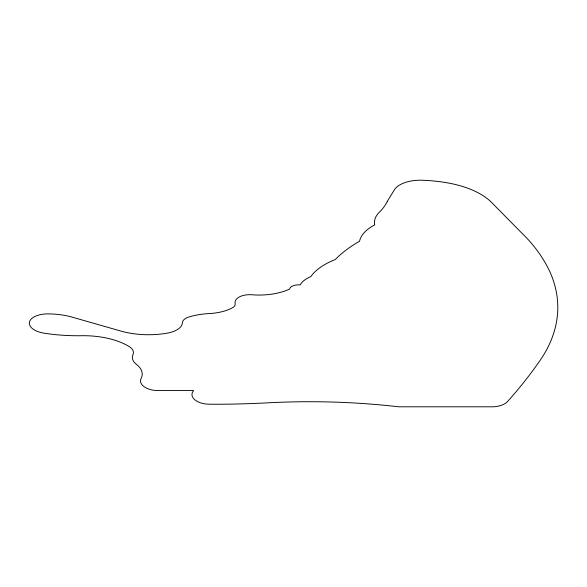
<?xml version="1.0" encoding="UTF-8"?>
<svg xmlns="http://www.w3.org/2000/svg" width="587" height="587" viewBox="0 0 587 587"><rect width="100%" height="100%" fill="white"/><g stroke="black" fill="none" stroke-linecap="round" stroke-linejoin="round"><path stroke-width="0.88" d="M387.354 201.297L386.774 202.398A98.088 49.044 0 0 1 379.312 212.267A44.817 22.409 0 0 0 374.741 224.88A55.772 27.89 0 0 0 359.523 241.286A159.216 79.612 0 0 0 335.36 259.505A75.371 37.685 0 0 0 310.78 276.66A32.601 16.297 0 0 0 300.177 284.9A9.135 4.571 0 0 0 289.538 289.112A44.722 22.357 0 0 1 252.021 294.769A14.293 7.147 0 0 0 237.148 298.438A17.808 8.908 0 0 0 235.123 303.618A10.83 5.415 0 0 1 232.247 307.904A36.519 18.263 0 0 1 209.266 313.568A48.772 24.383 0 0 0 189.219 316.87A13.949 6.971 0 0 0 182.396 322.733A22.504 11.248 0 0 1 167.405 333.123A56.308 28.154 0 0 1 122.301 331.472L73.881 317.633A50.335 25.168 0 0 0 47.804 313.891A18.344 9.172 0 0 0 29.35 322.733A21.11 10.559 0 0 0 44.164 333.189A112.865 56.433 0 0 0 81.512 335.713A58.949 29.475 0 0 1 130.329 347.291A19.598 9.796 0 0 1 132.97 354.709A25.336 12.665 0 0 0 136.441 364.351A35.807 17.903 0 0 1 141.107 378.483A20.075 10.038 0 0 0 148.871 389.1A15.71 7.858 0 0 0 157.426 390.568L193.6 390.568A20.494 10.243 0 0 0 197.716 401.684A16.546 8.269 0 0 0 210.307 404.208L214.871 404.267A520.779 260.393 0 0 0 267.995 402.821A395.587 197.797 0 0 1 398.661 406.798L493.63 406.798A17.962 8.981 0 0 0 507.55 401.559A1020.727 510.367 0 0 0 539.739 360.917A325.734 162.87 0 0 0 550.503 273.175C544.861 260.489 536.841 248.983 527.442 238.799L491.539 202.398A78.078 39.043 0 0 0 446.054 182.608A99.166 49.587 0 0 0 422.405 180.238A27.163 13.582 0 0 0 394.684 189.33L387.354 201.297"/></g></svg>
